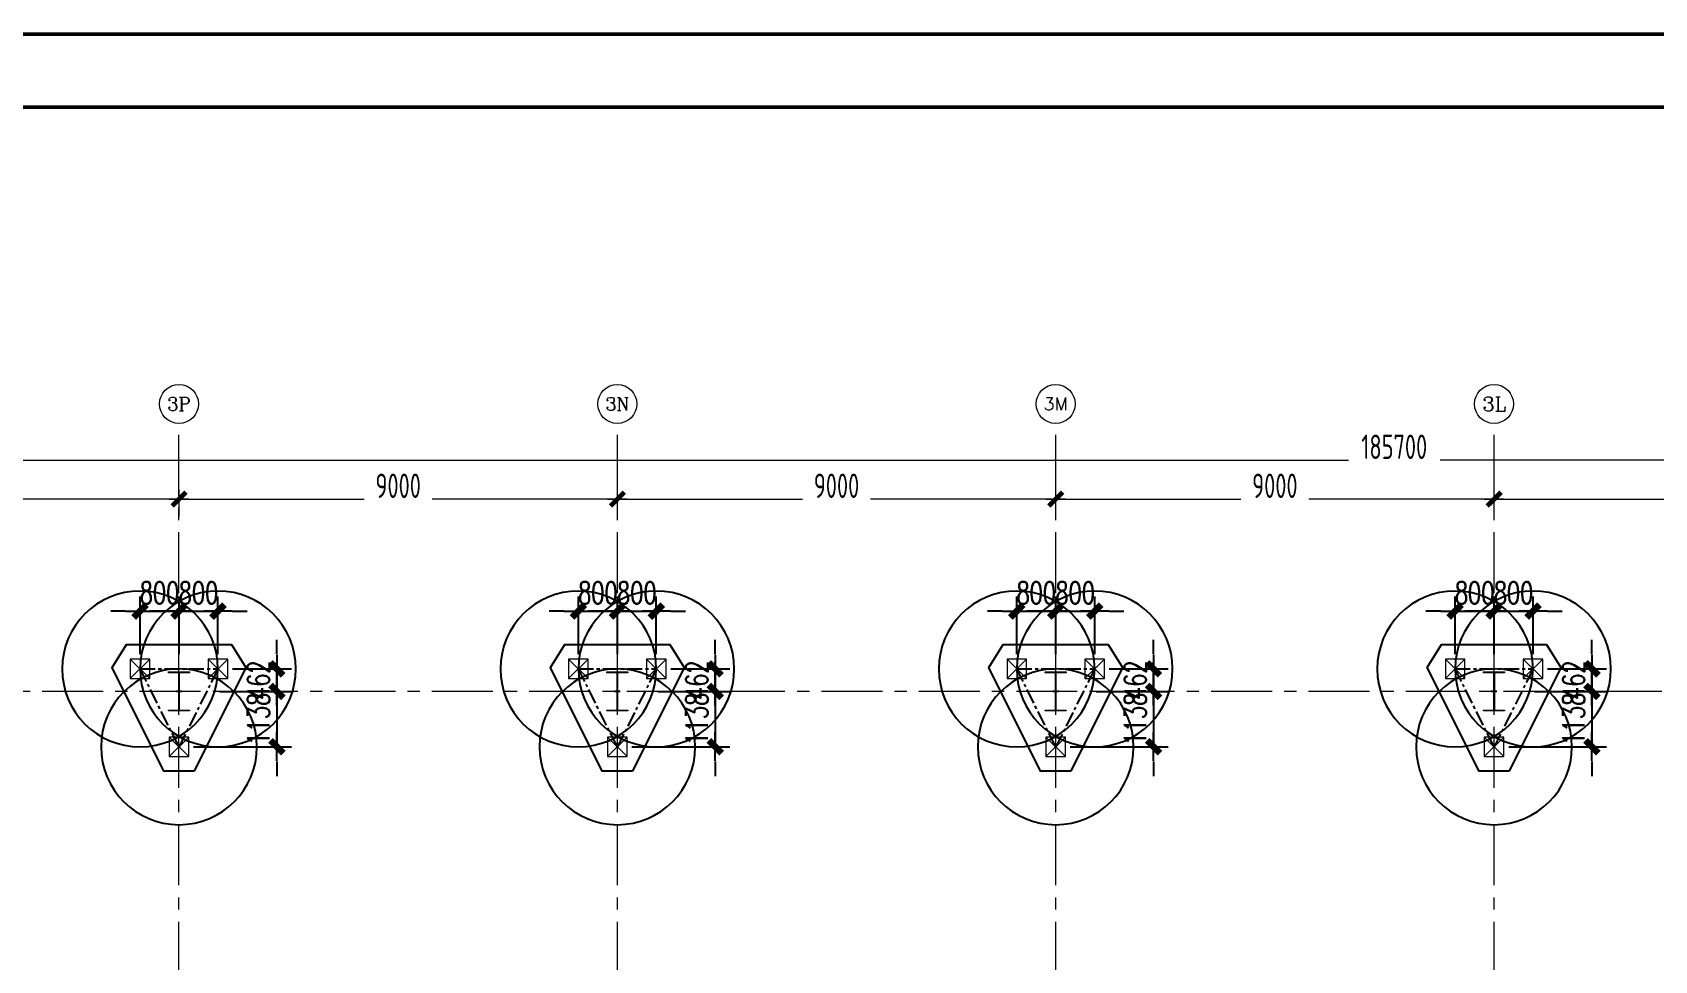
# Model space of a CAD drawing. Extents: x -1201378 to 2367219, y -619313 to 244905.
# Drawn here: x -803767 to -770463, y -188976 to -169915 of the extents above; entities that cross this region are included whole.
import ezdxf
from ezdxf.enums import TextEntityAlignment as Align

# ---------------------------------------------------------------- set-up
doc = ezdxf.new("R2010")
doc.units = 0
doc.header["$LTSCALE"] = 1000
doc.linetypes.add('CENTER', pattern=[2, 1.25, -0.25, 0.25, -0.25])
doc.layers.get('0').update_dxf_attribs({"linetype": 'CONTINUOUS'})
doc.layers.get('Defpoints').update_dxf_attribs({"linetype": 'CONTINUOUS'})
for name, color, linetype in [('0-cxFrame', 155, 'CONTINUOUS'), ('A-WINDOW', 140, 'CONTINUOUS'), ('S-DIMZ', 115, 'CONTINUOUS'), ('S-DOTE1', 140, 'CENTER'), ('S-HATCH1-W', 252, 'CONTINUOUS')]:
    doc.layers.add(name, color=color, linetype=linetype)
for name, color, linetype, lineweight in [('0-cxText', 131, 'CONTINUOUS', 25), ('S-axis', 111, 'CONTINUOUS', 0), ('S-col', 2, 'CONTINUOUS', 0), ('S-dote', 5, 'CENTER', 0), ('S-zhuang', 1, 'CONTINUOUS', 0)]:
    doc.layers.add(name, color=color, linetype=linetype, lineweight=lineweight)
doc.styles.add('_TCH_AXIS', font='COMPLEX', dxfattribs={"bigfont": 'GBCBIG'})
doc.styles.add('cx_tuming', font='simhei.ttf')
doc.styles.add('cx_tuqian1', font='')
doc.styles.add('SS1', font='tj-romans1.shx', dxfattribs={"width": 0.7, "bigfont": 'tj-hztxt1.shx'})
doc.styles.add('TSSD_Dimension', font='tssdeng.shx', dxfattribs={"width": 0.7, "bigfont": 'hztxt.shx'})
doc.styles.add('黑体', font='simhei.ttf', dxfattribs={"width": 0.8})
doc.styles.get('cx_tuqian1').set_extended_font_data('SimSun')
doc.dimstyles.new('S-150-ARCHI', dxfattribs={"dimscale": 150, "dimtxt": 3, "dimasz": 2, "dimexe": 2, "dimexo": 2, "dimgap": 1, "dimtad": 1, "dimdec": 0, "dimzin": 0, "dimdsep": 46, "dimtxsty": 'SS1', "dimblk1": 'TT', "dimblk2": 'TT', "dimsah": 1, "dimcen": 1, "dimclrd": 256, "dimclre": 256, "dimclrt": 256, "dimadec": 0, "dimazin": 0, "dimtfac": 1, "dimtdec": 0, "dimtix": 1, "dimtmove": 2, "dimatfit": 0, "dimldrblk": 'TT', "dimfxl": 2, "dimtolj": 1, "dimtzin": 0, "dimarcsym": 0})
doc.dimstyles.new('TSSD_200_200', dxfattribs={"dimtxt": 500, "dimasz": 200, "dimexe": 200, "dimexo": 500, "dimgap": 200, "dimtad": 1, "dimdec": 0, "dimzin": 0, "dimdsep": 46, "dimtxsty": 'TSSD_Dimension', "dimblk": 'ARCHTICK', "dimcen": 0, "dimdle": 200, "dimclrt": 7, "dimadec": 0, "dimazin": 0, "dimtfac": 1, "dimtdec": 0, "dimtix": 1, "dimtmove": 2, "dimatfit": 3, "dimfxl": 1, "dimtolj": 1, "dimtzin": 0, "dimarcsym": 0})

# ---------------------------------------------------------------- blocks, each defined once
blk = doc.blocks.new('w42343243')
at = {"layer": 'S-col'}
blk.add_lwpolyline([(-165069, 621020), (-164639, 621020), (-164639, 621002), (-164848, 621002), (-164848, 620238), (-164639, 620238), (-164639, 620220), (-165069, 620220), (-165069, 620238), (-164860, 620238), (-164860, 621002), (-165069, 621002)], close=True, dxfattribs=at)
blk = doc.blocks.new('42343')
at = {"layer": 'A-WINDOW'}
for p in [(-81000, 100), (-72000, 100), (-63000, 100), (-54000, 100)]:
    blk.add_blockref('w42343243', p, dxfattribs=at)
blk = doc.blocks.new('_ArchTick')
at = {"color": 0, "linetype": 'ByBlock', "const_width": 0.5}
blk.add_lwpolyline([(-0.71, -0.71), (0.71, 0.71)], dxfattribs=at)
blk = doc.blocks.new('*D468')
at = {"layer": 'Defpoints', "color": 0, "transparency": 16777216}
for p in [(-200758, -279500), (-209758, -280358), (-200758, -280358)]:
    blk.add_point(p, dxfattribs=at)
at = {"layer": 'S-axis', "color": 0, "lineweight": -2, "transparency": 16777216}
for p, q in [((-209758, -279858), (-209758, -279300)), ((-200758, -279858), (-200758, -279300)), ((-209958, -279500), (-205957, -279500)), ((-200558, -279500), (-204560, -279500))]:
    blk.add_line(p, q, dxfattribs=at)
at = {"layer": 'S-axis', "color": 0, "lineweight": -2, "transparency": 16777216, "xscale": 200, "yscale": 200, "zscale": 200, "rotation": 180}
blk.add_blockref('_ArchTick', (-209758, -279500), dxfattribs=at)
at = {"layer": 'S-axis', "color": 0, "lineweight": -2, "transparency": 16777216, "xscale": 200, "yscale": 200, "zscale": 200}
blk.add_blockref('_ArchTick', (-200758, -279500), dxfattribs=at)
at = {"layer": 'S-axis', "color": 7, "transparency": 16777216, "insert": (-205258, -279225), "char_height": 500, "attachment_point": 5, "style": 'TSSD_Dimension'}
blk.add_mtext('\\A1;9000', dxfattribs=at)
blk = doc.blocks.new('*D469')
at = {"layer": 'Defpoints', "color": 0, "transparency": 16777216}
for p in [(-191758, -279500), (-200758, -280358), (-191758, -280358)]:
    blk.add_point(p, dxfattribs=at)
at = {"layer": 'S-axis', "color": 0, "lineweight": -2, "transparency": 16777216}
for p, q in [((-200758, -279858), (-200758, -279300)), ((-191758, -279858), (-191758, -279300)), ((-200958, -279500), (-196957, -279500)), ((-191558, -279500), (-195560, -279500))]:
    blk.add_line(p, q, dxfattribs=at)
at = {"layer": 'S-axis', "color": 0, "lineweight": -2, "transparency": 16777216, "xscale": 200, "yscale": 200, "zscale": 200, "rotation": 180}
blk.add_blockref('_ArchTick', (-200758, -279500), dxfattribs=at)
at = {"layer": 'S-axis', "color": 0, "lineweight": -2, "transparency": 16777216, "xscale": 200, "yscale": 200, "zscale": 200}
blk.add_blockref('_ArchTick', (-191758, -279500), dxfattribs=at)
at = {"layer": 'S-axis', "color": 7, "transparency": 16777216, "insert": (-196258, -279225), "char_height": 500, "attachment_point": 5, "style": 'TSSD_Dimension'}
blk.add_mtext('\\A1;9000', dxfattribs=at)
blk = doc.blocks.new('*D470')
at = {"layer": 'Defpoints', "color": 0, "transparency": 16777216}
for p in [(-182758, -279500), (-191758, -280358), (-182758, -280358)]:
    blk.add_point(p, dxfattribs=at)
at = {"layer": 'S-axis', "color": 0, "lineweight": -2, "transparency": 16777216}
for p, q in [((-191758, -279858), (-191758, -279300)), ((-182758, -279858), (-182758, -279300)), ((-191958, -279500), (-187957, -279500)), ((-182558, -279500), (-186560, -279500))]:
    blk.add_line(p, q, dxfattribs=at)
at = {"layer": 'S-axis', "color": 0, "lineweight": -2, "transparency": 16777216, "xscale": 200, "yscale": 200, "zscale": 200, "rotation": 180}
blk.add_blockref('_ArchTick', (-191758, -279500), dxfattribs=at)
at = {"layer": 'S-axis', "color": 0, "lineweight": -2, "transparency": 16777216, "xscale": 200, "yscale": 200, "zscale": 200}
blk.add_blockref('_ArchTick', (-182758, -279500), dxfattribs=at)
at = {"layer": 'S-axis', "color": 7, "transparency": 16777216, "insert": (-187258, -279225), "char_height": 500, "attachment_point": 5, "style": 'TSSD_Dimension'}
blk.add_mtext('\\A1;9000', dxfattribs=at)
blk = doc.blocks.new('*D471')
at = {"layer": 'Defpoints', "color": 0, "transparency": 16777216}
for p in [(-173758, -279500), (-182758, -280358), (-173758, -280358)]:
    blk.add_point(p, dxfattribs=at)
at = {"layer": 'S-axis', "color": 0, "lineweight": -2, "transparency": 16777216}
for p, q in [((-182758, -279858), (-182758, -279300)), ((-173758, -279858), (-173758, -279300)), ((-182958, -279500), (-178957, -279500)), ((-173558, -279500), (-177560, -279500))]:
    blk.add_line(p, q, dxfattribs=at)
at = {"layer": 'S-axis', "color": 0, "lineweight": -2, "transparency": 16777216, "xscale": 200, "yscale": 200, "zscale": 200, "rotation": 180}
blk.add_blockref('_ArchTick', (-182758, -279500), dxfattribs=at)
at = {"layer": 'S-axis', "color": 0, "lineweight": -2, "transparency": 16777216, "xscale": 200, "yscale": 200, "zscale": 200}
blk.add_blockref('_ArchTick', (-173758, -279500), dxfattribs=at)
at = {"layer": 'S-axis', "color": 7, "transparency": 16777216, "insert": (-178258, -279225), "char_height": 500, "attachment_point": 5, "style": 'TSSD_Dimension'}
blk.add_mtext('\\A1;9000', dxfattribs=at)
blk = doc.blocks.new('*D472')
at = {"layer": 'Defpoints', "color": 0, "transparency": 16777216}
for p in [(-164758, -279500), (-173758, -280358), (-164758, -280358)]:
    blk.add_point(p, dxfattribs=at)
at = {"layer": 'S-axis', "color": 0, "lineweight": -2, "transparency": 16777216}
for p, q in [((-173758, -279858), (-173758, -279300)), ((-164758, -279858), (-164758, -279300)), ((-173958, -279500), (-169957, -279500)), ((-164558, -279500), (-168560, -279500))]:
    blk.add_line(p, q, dxfattribs=at)
at = {"layer": 'S-axis', "color": 0, "lineweight": -2, "transparency": 16777216, "xscale": 200, "yscale": 200, "zscale": 200, "rotation": 180}
blk.add_blockref('_ArchTick', (-173758, -279500), dxfattribs=at)
at = {"layer": 'S-axis', "color": 0, "lineweight": -2, "transparency": 16777216, "xscale": 200, "yscale": 200, "zscale": 200}
blk.add_blockref('_ArchTick', (-164758, -279500), dxfattribs=at)
at = {"layer": 'S-axis', "color": 7, "transparency": 16777216, "insert": (-169258, -279225), "char_height": 500, "attachment_point": 5, "style": 'TSSD_Dimension'}
blk.add_mtext('\\A1;9000', dxfattribs=at)
blk = doc.blocks.new('*D483')
at = {"layer": 'Defpoints', "color": 0, "transparency": 16777216}
for p in [(-82958, -278700), (-268658, -280258), (-82958, -280258)]:
    blk.add_point(p, dxfattribs=at)
at = {"layer": 'S-axis', "color": 0, "lineweight": -2, "transparency": 16777216}
for p, q in [((-268858, -278700), (-176749, -278700)), ((-268658, -279758), (-268658, -278500)), ((-82758, -278700), (-174868, -278700)), ((-82958, -279758), (-82958, -278500))]:
    blk.add_line(p, q, dxfattribs=at)
at = {"layer": 'S-axis', "color": 0, "lineweight": -2, "transparency": 16777216, "xscale": 200, "yscale": 200, "zscale": 200, "rotation": 180}
blk.add_blockref('_ArchTick', (-268658, -278700), dxfattribs=at)
at = {"layer": 'S-axis', "color": 0, "lineweight": -2, "transparency": 16777216, "xscale": 200, "yscale": 200, "zscale": 200}
blk.add_blockref('_ArchTick', (-82958, -278700), dxfattribs=at)
at = {"layer": 'S-axis', "color": 7, "transparency": 16777216, "insert": (-175808, -278425), "char_height": 500, "attachment_point": 5, "style": 'TSSD_Dimension'}
blk.add_mtext('\\A1;185700', dxfattribs=at)
blk = doc.blocks.new('TK22.A0 L(Dragon)')
at = {"layer": '0-cxFrame', "color": 7, "const_width": 0.5}
blk.add_lwpolyline([(0, 0), (-1486, 0), (-1486, 841), (0, 841)], close=True, dxfattribs=at)
at = {"layer": '0-cxFrame', "const_width": 0.5}
blk.add_lwpolyline([(-80, 10), (-1466, 10), (-1466, 831), (-80, 831)], close=True, dxfattribs=at)
at = {"style": '黑体', "flags": 4}
blk.add_attdef('图幅', text='', height=3.3, dxfattribs=at).set_placement((-40, 3), align=Align.RIGHT)
at = {"layer": '0-cxText', "flags": 4}
for tag, height, style, p in [('建设单位', 3.5, 'cx_tuming', (-45, 240)), ('项目名称', 3.5, 'cx_tuming', (-45, 210)), ('子项名称', 3.5, 'cx_tuming', (-45, 180)), ('工程编号', 3.3, 'cx_tuqian1', (-35, 165)), ('图名1', 3.5, 'cx_tuming', (-45, 87)), ('图名2', 3.5, 'cx_tuming', (-45, 79)), ('图名3', 3.5, 'cx_tuming', (-45, 71)), ('出图日期', 3.3, 'cx_tuqian1', (-39, 60)), ('专业', 3.3, 'cx_tuqian1', (-55, 52)), ('图号', 3.3, 'cx_tuqian1', (-55, 44)), ('版次', 3.3, 'cx_tuqian1', (-20, 44))]:
    blk.add_attdef(tag, text='', height=height, dxfattribs=dict(at, style=style)).set_placement(p, align=Align.MIDDLE)
at = {"layer": 'Defpoints', "color": 6, "flags": 4}
for tag, height, style, p in [('tufu', 3.3, '黑体', (-12, 12)), ('dwfname', 4, 'cx_tuqian1', (-80, 3))]:
    blk.add_attdef(tag, text='', height=height, dxfattribs=dict(at, style=style)).set_placement(p, align=Align.RIGHT)
blk = doc.blocks.new('S-ZHUANG-400')
at = {"layer": 'S-zhuang'}
for p, q in [((200, -200), (-200, 200)), ((-200, -200), (200, 200))]:
    blk.add_line(p, q, dxfattribs=at)
blk.add_lwpolyline([(-200, 200), (200, 200), (200, -200), (-200, -200)], close=True, dxfattribs=at)
blk = doc.blocks.new('CT3')
at = {"layer": 'Defpoints'}
for centre in [(-101758, -256416), (-102558, -258016), (-100958, -258016)]:
    blk.add_circle(centre, 1600, dxfattribs=at)
at = {"layer": 'S-DOTE1', "ltscale": 0.25}
for p, q in [((-101698, -257554), (-101818, -257554)), ((-101758, -257494), (-101758, -257614))]:
    blk.add_line(p, q, dxfattribs=at)
at = {"layer": 'S-DOTE1', "linetype": 'CENTER', "ltscale": 0.25}
blk.add_lwpolyline([(-100958, -258016), (-101758, -256416), (-102558, -258016)], close=True, dxfattribs=at)
at = {"layer": 'S-HATCH1-W'}
blk.add_lwpolyline([(-101449, -255916), (-102067, -255916), (-103130, -258042), (-102837, -258516), (-100680, -258516), (-100387, -258042)], close=True, dxfattribs=at)
at = {"layer": 'S-zhuang', "rotation": 90.00000000000001}
for p in [(-101758, -256416), (-102558, -258016), (-100958, -258016)]:
    blk.add_blockref('S-ZHUANG-400', p, dxfattribs=at)
blk = doc.blocks.new('TT')
blk.add_line((-0.97, 0), (0.97, 0))
at = {"const_width": 0.45}
blk.add_lwpolyline([(-0.44, -0.44), (0.44, 0.44)], dxfattribs=at)
blk = doc.blocks.new('*D598')
at = {"layer": 'Defpoints', "color": 0, "transparency": 16777216}
for p in [(-800758, -181800), (-801558, -182986), (-800758, -182986)]:
    blk.add_point(p, dxfattribs=at)
at = {"layer": 'S-DIMZ', "lineweight": -2, "transparency": 16777216}
for p, q in [((-801558, -182686), (-801558, -181500)), ((-800758, -182686), (-800758, -181500)), ((-801858, -181800), (-802158, -181800)), ((-801558, -181800), (-800758, -181800)), ((-800458, -181800), (-800158, -181800))]:
    blk.add_line(p, q, dxfattribs=at)
at = {"layer": 'S-DIMZ', "lineweight": -2, "transparency": 16777216, "xscale": 300, "yscale": 300, "zscale": 300}
blk.add_blockref('TT', (-801558, -181800), dxfattribs=at)
at = {"layer": 'S-DIMZ', "lineweight": -2, "transparency": 16777216, "xscale": 300, "yscale": 300, "zscale": 300, "rotation": 180}
blk.add_blockref('TT', (-800758, -181800), dxfattribs=at)
at = {"layer": 'S-DIMZ', "transparency": 16777216, "insert": (-801158, -181425), "char_height": 450, "attachment_point": 5, "style": 'SS1'}
blk.add_mtext('\\A1;800', dxfattribs=at)
blk = doc.blocks.new('*D599')
at = {"layer": 'Defpoints', "color": 0, "transparency": 16777216}
for p in [(-799958, -181800), (-800758, -182986), (-799958, -182986)]:
    blk.add_point(p, dxfattribs=at)
at = {"layer": 'S-DIMZ', "lineweight": -2, "transparency": 16777216}
for p, q in [((-800758, -182686), (-800758, -181500)), ((-799958, -182686), (-799958, -181500)), ((-801058, -181800), (-801358, -181800)), ((-800758, -181800), (-799958, -181800)), ((-799658, -181800), (-799358, -181800))]:
    blk.add_line(p, q, dxfattribs=at)
at = {"layer": 'S-DIMZ', "lineweight": -2, "transparency": 16777216, "xscale": 300, "yscale": 300, "zscale": 300}
blk.add_blockref('TT', (-800758, -181800), dxfattribs=at)
at = {"layer": 'S-DIMZ', "lineweight": -2, "transparency": 16777216, "xscale": 300, "yscale": 300, "zscale": 300, "rotation": 180}
blk.add_blockref('TT', (-799958, -181800), dxfattribs=at)
at = {"layer": 'S-DIMZ', "transparency": 16777216, "insert": (-800358, -181425), "char_height": 450, "attachment_point": 5, "style": 'SS1'}
blk.add_mtext('\\A1;800', dxfattribs=at)
blk = doc.blocks.new('*D614')
at = {"layer": 'Defpoints', "color": 0, "transparency": 16777216}
for p in [(-791758, -181800), (-792558, -182986), (-791758, -182986)]:
    blk.add_point(p, dxfattribs=at)
at = {"layer": 'S-DIMZ', "lineweight": -2, "transparency": 16777216}
for p, q in [((-792558, -182686), (-792558, -181500)), ((-791758, -182686), (-791758, -181500)), ((-792858, -181800), (-793158, -181800)), ((-792558, -181800), (-791758, -181800)), ((-791458, -181800), (-791158, -181800))]:
    blk.add_line(p, q, dxfattribs=at)
at = {"layer": 'S-DIMZ', "lineweight": -2, "transparency": 16777216, "xscale": 300, "yscale": 300, "zscale": 300}
blk.add_blockref('TT', (-792558, -181800), dxfattribs=at)
at = {"layer": 'S-DIMZ', "lineweight": -2, "transparency": 16777216, "xscale": 300, "yscale": 300, "zscale": 300, "rotation": 180}
blk.add_blockref('TT', (-791758, -181800), dxfattribs=at)
at = {"layer": 'S-DIMZ', "transparency": 16777216, "insert": (-792158, -181425), "char_height": 450, "attachment_point": 5, "style": 'SS1'}
blk.add_mtext('\\A1;800', dxfattribs=at)
blk = doc.blocks.new('*D615')
at = {"layer": 'Defpoints', "color": 0, "transparency": 16777216}
for p in [(-790958, -181800), (-791758, -182986), (-790958, -182986)]:
    blk.add_point(p, dxfattribs=at)
at = {"layer": 'S-DIMZ', "lineweight": -2, "transparency": 16777216}
for p, q in [((-791758, -182686), (-791758, -181500)), ((-790958, -182686), (-790958, -181500)), ((-792058, -181800), (-792358, -181800)), ((-791758, -181800), (-790958, -181800)), ((-790658, -181800), (-790358, -181800))]:
    blk.add_line(p, q, dxfattribs=at)
at = {"layer": 'S-DIMZ', "lineweight": -2, "transparency": 16777216, "xscale": 300, "yscale": 300, "zscale": 300}
blk.add_blockref('TT', (-791758, -181800), dxfattribs=at)
at = {"layer": 'S-DIMZ', "lineweight": -2, "transparency": 16777216, "xscale": 300, "yscale": 300, "zscale": 300, "rotation": 180}
blk.add_blockref('TT', (-790958, -181800), dxfattribs=at)
at = {"layer": 'S-DIMZ', "transparency": 16777216, "insert": (-791358, -181425), "char_height": 450, "attachment_point": 5, "style": 'SS1'}
blk.add_mtext('\\A1;800', dxfattribs=at)
blk = doc.blocks.new('*D630')
at = {"layer": 'Defpoints', "color": 0, "transparency": 16777216}
for p in [(-782758, -181800), (-783558, -182986), (-782758, -182986)]:
    blk.add_point(p, dxfattribs=at)
at = {"layer": 'S-DIMZ', "lineweight": -2, "transparency": 16777216}
for p, q in [((-783558, -182686), (-783558, -181500)), ((-782758, -182686), (-782758, -181500)), ((-783858, -181800), (-784158, -181800)), ((-783558, -181800), (-782758, -181800)), ((-782458, -181800), (-782158, -181800))]:
    blk.add_line(p, q, dxfattribs=at)
at = {"layer": 'S-DIMZ', "lineweight": -2, "transparency": 16777216, "xscale": 300, "yscale": 300, "zscale": 300}
blk.add_blockref('TT', (-783558, -181800), dxfattribs=at)
at = {"layer": 'S-DIMZ', "lineweight": -2, "transparency": 16777216, "xscale": 300, "yscale": 300, "zscale": 300, "rotation": 180}
blk.add_blockref('TT', (-782758, -181800), dxfattribs=at)
at = {"layer": 'S-DIMZ', "transparency": 16777216, "insert": (-783158, -181425), "char_height": 450, "attachment_point": 5, "style": 'SS1'}
blk.add_mtext('\\A1;800', dxfattribs=at)
blk = doc.blocks.new('*D631')
at = {"layer": 'Defpoints', "color": 0, "transparency": 16777216}
for p in [(-781958, -181800), (-782758, -182986), (-781958, -182986)]:
    blk.add_point(p, dxfattribs=at)
at = {"layer": 'S-DIMZ', "lineweight": -2, "transparency": 16777216}
for p, q in [((-782758, -182686), (-782758, -181500)), ((-781958, -182686), (-781958, -181500)), ((-783058, -181800), (-783358, -181800)), ((-782758, -181800), (-781958, -181800)), ((-781658, -181800), (-781358, -181800))]:
    blk.add_line(p, q, dxfattribs=at)
at = {"layer": 'S-DIMZ', "lineweight": -2, "transparency": 16777216, "xscale": 300, "yscale": 300, "zscale": 300}
blk.add_blockref('TT', (-782758, -181800), dxfattribs=at)
at = {"layer": 'S-DIMZ', "lineweight": -2, "transparency": 16777216, "xscale": 300, "yscale": 300, "zscale": 300, "rotation": 180}
blk.add_blockref('TT', (-781958, -181800), dxfattribs=at)
at = {"layer": 'S-DIMZ', "transparency": 16777216, "insert": (-782358, -181425), "char_height": 450, "attachment_point": 5, "style": 'SS1'}
blk.add_mtext('\\A1;800', dxfattribs=at)
blk = doc.blocks.new('*D646')
at = {"layer": 'Defpoints', "color": 0, "transparency": 16777216}
for p in [(-773758, -181800), (-774558, -182986), (-773758, -182986)]:
    blk.add_point(p, dxfattribs=at)
at = {"layer": 'S-DIMZ', "lineweight": -2, "transparency": 16777216}
for p, q in [((-774558, -182686), (-774558, -181500)), ((-773758, -182686), (-773758, -181500)), ((-774858, -181800), (-775158, -181800)), ((-774558, -181800), (-773758, -181800)), ((-773458, -181800), (-773158, -181800))]:
    blk.add_line(p, q, dxfattribs=at)
at = {"layer": 'S-DIMZ', "lineweight": -2, "transparency": 16777216, "xscale": 300, "yscale": 300, "zscale": 300}
blk.add_blockref('TT', (-774558, -181800), dxfattribs=at)
at = {"layer": 'S-DIMZ', "lineweight": -2, "transparency": 16777216, "xscale": 300, "yscale": 300, "zscale": 300, "rotation": 180}
blk.add_blockref('TT', (-773758, -181800), dxfattribs=at)
at = {"layer": 'S-DIMZ', "transparency": 16777216, "insert": (-774158, -181425), "char_height": 450, "attachment_point": 5, "style": 'SS1'}
blk.add_mtext('\\A1;800', dxfattribs=at)
blk = doc.blocks.new('*D647')
at = {"layer": 'Defpoints', "color": 0, "transparency": 16777216}
for p in [(-772958, -181800), (-773758, -182986), (-772958, -182986)]:
    blk.add_point(p, dxfattribs=at)
at = {"layer": 'S-DIMZ', "lineweight": -2, "transparency": 16777216}
for p, q in [((-773758, -182686), (-773758, -181500)), ((-772958, -182686), (-772958, -181500)), ((-774058, -181800), (-774358, -181800)), ((-773758, -181800), (-772958, -181800)), ((-772658, -181800), (-772358, -181800))]:
    blk.add_line(p, q, dxfattribs=at)
at = {"layer": 'S-DIMZ', "lineweight": -2, "transparency": 16777216, "xscale": 300, "yscale": 300, "zscale": 300}
blk.add_blockref('TT', (-773758, -181800), dxfattribs=at)
at = {"layer": 'S-DIMZ', "lineweight": -2, "transparency": 16777216, "xscale": 300, "yscale": 300, "zscale": 300, "rotation": 180}
blk.add_blockref('TT', (-772958, -181800), dxfattribs=at)
at = {"layer": 'S-DIMZ', "transparency": 16777216, "insert": (-773358, -181425), "char_height": 450, "attachment_point": 5, "style": 'SS1'}
blk.add_mtext('\\A1;800', dxfattribs=at)
blk = doc.blocks.new('*D1196')
at = {"layer": 'Defpoints', "color": 0, "transparency": 16777216}
for p in [(-799958, -182986), (-800225, -183448), (-798749, -183448)]:
    blk.add_point(p, dxfattribs=at)
at = {"layer": 'S-DIMZ', "lineweight": -2, "transparency": 16777216}
for p, q in [((-798749, -182686), (-798749, -182386)), ((-799658, -182986), (-798449, -182986)), ((-798749, -182986), (-798749, -183448)), ((-799925, -183448), (-798449, -183448)), ((-798749, -183748), (-798749, -184048))]:
    blk.add_line(p, q, dxfattribs=at)
at = {"layer": 'S-DIMZ', "lineweight": -2, "transparency": 16777216, "xscale": 300, "yscale": 300, "zscale": 300}
for p, rotation in [((-798749, -182986), 270), ((-798749, -183448), 90)]:
    blk.add_blockref('TT', p, dxfattribs=dict(at, rotation=rotation))
at = {"layer": 'S-DIMZ', "transparency": 16777216, "insert": (-799124, -183217), "char_height": 450, "attachment_point": 5, "rotation": 90, "style": 'SS1'}
blk.add_mtext('\\A1;462', dxfattribs=at)
blk = doc.blocks.new('*D1197')
at = {"layer": 'Defpoints', "color": 0, "transparency": 16777216}
for p in [(-800225, -183448), (-800758, -184586), (-798749, -184586)]:
    blk.add_point(p, dxfattribs=at)
at = {"layer": 'S-DIMZ', "lineweight": -2, "transparency": 16777216}
for p, q in [((-798749, -183148), (-798749, -182848)), ((-799925, -183448), (-798449, -183448)), ((-798749, -183448), (-798749, -184586)), ((-800458, -184586), (-798449, -184586)), ((-798749, -184886), (-798749, -185186))]:
    blk.add_line(p, q, dxfattribs=at)
at = {"layer": 'S-DIMZ', "lineweight": -2, "transparency": 16777216, "xscale": 300, "yscale": 300, "zscale": 300}
for p, rotation in [((-798749, -183448), 270), ((-798749, -184586), 90)]:
    blk.add_blockref('TT', p, dxfattribs=dict(at, rotation=rotation))
at = {"layer": 'S-DIMZ', "transparency": 16777216, "insert": (-799124, -184017), "char_height": 450, "attachment_point": 5, "rotation": 90, "style": 'SS1'}
blk.add_mtext('\\A1;1138', dxfattribs=at)
blk = doc.blocks.new('*D1198')
at = {"layer": 'Defpoints', "color": 0, "transparency": 16777216}
for p in [(-790958, -182986), (-791225, -183448), (-789749, -183448)]:
    blk.add_point(p, dxfattribs=at)
at = {"layer": 'S-DIMZ', "lineweight": -2, "transparency": 16777216}
for p, q in [((-789749, -182686), (-789749, -182386)), ((-790658, -182986), (-789449, -182986)), ((-789749, -182986), (-789749, -183448)), ((-790925, -183448), (-789449, -183448)), ((-789749, -183748), (-789749, -184048))]:
    blk.add_line(p, q, dxfattribs=at)
at = {"layer": 'S-DIMZ', "lineweight": -2, "transparency": 16777216, "xscale": 300, "yscale": 300, "zscale": 300}
for p, rotation in [((-789749, -182986), 270), ((-789749, -183448), 90)]:
    blk.add_blockref('TT', p, dxfattribs=dict(at, rotation=rotation))
at = {"layer": 'S-DIMZ', "transparency": 16777216, "insert": (-790124, -183217), "char_height": 450, "attachment_point": 5, "rotation": 90, "style": 'SS1'}
blk.add_mtext('\\A1;462', dxfattribs=at)
blk = doc.blocks.new('*D1199')
at = {"layer": 'Defpoints', "color": 0, "transparency": 16777216}
for p in [(-791225, -183448), (-791758, -184586), (-789749, -184586)]:
    blk.add_point(p, dxfattribs=at)
at = {"layer": 'S-DIMZ', "lineweight": -2, "transparency": 16777216}
for p, q in [((-789749, -183148), (-789749, -182848)), ((-790925, -183448), (-789449, -183448)), ((-789749, -183448), (-789749, -184586)), ((-791458, -184586), (-789449, -184586)), ((-789749, -184886), (-789749, -185186))]:
    blk.add_line(p, q, dxfattribs=at)
at = {"layer": 'S-DIMZ', "lineweight": -2, "transparency": 16777216, "xscale": 300, "yscale": 300, "zscale": 300}
for p, rotation in [((-789749, -183448), 270), ((-789749, -184586), 90)]:
    blk.add_blockref('TT', p, dxfattribs=dict(at, rotation=rotation))
at = {"layer": 'S-DIMZ', "transparency": 16777216, "insert": (-790124, -184017), "char_height": 450, "attachment_point": 5, "rotation": 90, "style": 'SS1'}
blk.add_mtext('\\A1;1138', dxfattribs=at)
blk = doc.blocks.new('*D1200')
at = {"layer": 'Defpoints', "color": 0, "transparency": 16777216}
for p in [(-781958, -182986), (-782225, -183448), (-780749, -183448)]:
    blk.add_point(p, dxfattribs=at)
at = {"layer": 'S-DIMZ', "lineweight": -2, "transparency": 16777216}
for p, q in [((-780749, -182686), (-780749, -182386)), ((-781658, -182986), (-780449, -182986)), ((-780749, -182986), (-780749, -183448)), ((-781925, -183448), (-780449, -183448)), ((-780749, -183748), (-780749, -184048))]:
    blk.add_line(p, q, dxfattribs=at)
at = {"layer": 'S-DIMZ', "lineweight": -2, "transparency": 16777216, "xscale": 300, "yscale": 300, "zscale": 300}
for p, rotation in [((-780749, -182986), 270), ((-780749, -183448), 90)]:
    blk.add_blockref('TT', p, dxfattribs=dict(at, rotation=rotation))
at = {"layer": 'S-DIMZ', "transparency": 16777216, "insert": (-781124, -183217), "char_height": 450, "attachment_point": 5, "rotation": 90, "style": 'SS1'}
blk.add_mtext('\\A1;462', dxfattribs=at)
blk = doc.blocks.new('*D1201')
at = {"layer": 'Defpoints', "color": 0, "transparency": 16777216}
for p in [(-782225, -183448), (-782758, -184586), (-780749, -184586)]:
    blk.add_point(p, dxfattribs=at)
at = {"layer": 'S-DIMZ', "lineweight": -2, "transparency": 16777216}
for p, q in [((-780749, -183148), (-780749, -182848)), ((-781925, -183448), (-780449, -183448)), ((-780749, -183448), (-780749, -184586)), ((-782458, -184586), (-780449, -184586)), ((-780749, -184886), (-780749, -185186))]:
    blk.add_line(p, q, dxfattribs=at)
at = {"layer": 'S-DIMZ', "lineweight": -2, "transparency": 16777216, "xscale": 300, "yscale": 300, "zscale": 300}
for p, rotation in [((-780749, -183448), 270), ((-780749, -184586), 90)]:
    blk.add_blockref('TT', p, dxfattribs=dict(at, rotation=rotation))
at = {"layer": 'S-DIMZ', "transparency": 16777216, "insert": (-781124, -184017), "char_height": 450, "attachment_point": 5, "rotation": 90, "style": 'SS1'}
blk.add_mtext('\\A1;1138', dxfattribs=at)
blk = doc.blocks.new('*D1202')
at = {"layer": 'Defpoints', "color": 0, "transparency": 16777216}
for p in [(-772958, -182986), (-773225, -183448), (-771749, -183448)]:
    blk.add_point(p, dxfattribs=at)
at = {"layer": 'S-DIMZ', "lineweight": -2, "transparency": 16777216}
for p, q in [((-771749, -182686), (-771749, -182386)), ((-772658, -182986), (-771449, -182986)), ((-771749, -182986), (-771749, -183448)), ((-772925, -183448), (-771449, -183448)), ((-771749, -183748), (-771749, -184048))]:
    blk.add_line(p, q, dxfattribs=at)
at = {"layer": 'S-DIMZ', "lineweight": -2, "transparency": 16777216, "xscale": 300, "yscale": 300, "zscale": 300}
for p, rotation in [((-771749, -182986), 270), ((-771749, -183448), 90)]:
    blk.add_blockref('TT', p, dxfattribs=dict(at, rotation=rotation))
at = {"layer": 'S-DIMZ', "transparency": 16777216, "insert": (-772124, -183217), "char_height": 450, "attachment_point": 5, "rotation": 90, "style": 'SS1'}
blk.add_mtext('\\A1;462', dxfattribs=at)
blk = doc.blocks.new('*D1203')
at = {"layer": 'Defpoints', "color": 0, "transparency": 16777216}
for p in [(-773225, -183448), (-773758, -184586), (-771749, -184586)]:
    blk.add_point(p, dxfattribs=at)
at = {"layer": 'S-DIMZ', "lineweight": -2, "transparency": 16777216}
for p, q in [((-771749, -183148), (-771749, -182848)), ((-772925, -183448), (-771449, -183448)), ((-771749, -183448), (-771749, -184586)), ((-773458, -184586), (-771449, -184586)), ((-771749, -184886), (-771749, -185186))]:
    blk.add_line(p, q, dxfattribs=at)
at = {"layer": 'S-DIMZ', "lineweight": -2, "transparency": 16777216, "xscale": 300, "yscale": 300, "zscale": 300}
for p, rotation in [((-771749, -183448), 270), ((-771749, -184586), 90)]:
    blk.add_blockref('TT', p, dxfattribs=dict(at, rotation=rotation))
at = {"layer": 'S-DIMZ', "transparency": 16777216, "insert": (-772124, -184017), "char_height": 450, "attachment_point": 5, "rotation": 90, "style": 'SS1'}
blk.add_mtext('\\A1;1138', dxfattribs=at)
blk = doc.blocks.new('3#轴网')
at = {"layer": 'S-axis'}
for centre in [(-200758.5, -277544.2), (-191758.5, -277544.2), (-182758.5, -277544.2), (-173758.5, -277544.2)]:
    blk.add_circle(centre, 400, dxfattribs=at)
at = {"layer": 'S-dote'}
for p, q in [((-200758.5, -363428.2), (-200758.5, -277944.2)), ((-191758.5, -363428.2), (-191758.5, -277944.2)), ((-182758.5, -363428.2), (-182758.5, -277944.2)), ((-173758.5, -363428.2), (-173758.5, -277944.2)), ((-78316.2, -283448.2), (-273210.6, -283448.2))]:
    blk.add_line(p, q, dxfattribs=at)
at = {"layer": 'S-axis', "style": '_TCH_AXIS'}
for s, height, p, p2 in [('3P', 282.17, (-201000.3, -277685.3), (-200516.6, -277685.3)), ('3N', 270.86, (-192003.5, -277679.7), (-191513.4, -277679.7)), ('3M', 260.31, (-183006.4, -277674.4), (-182510.6, -277674.4)), ('3L', 294.28, (-173996.7, -277691.4), (-173520.2, -277691.4))]:
    blk.add_text(s, height=height, dxfattribs=at).set_placement(p, p2, align=Align.FIT)
at = {"layer": 'S-axis'}
for base, p1, p2, picture, middle in [((-82958.5, -278700.4), (-268658.5, -280258.4), (-82958.5, -280258.4), '*D483', (-175808.5, -278425.4)), ((-200758.5, -279500.4), (-209758.5, -280358.4), (-200758.5, -280358.4), '*D468', (-205258.5, -279225.4)), ((-191758.5, -279500.4), (-200758.5, -280358.4), (-191758.5, -280358.4), '*D469', (-196258.5, -279225.4)), ((-182758.5, -279500.4), (-191758.5, -280358.4), (-182758.5, -280358.4), '*D470', (-187258.5, -279225.4)), ((-173758.5, -279500.4), (-182758.5, -280358.4), (-173758.5, -280358.4), '*D471', (-178258.5, -279225.4)), ((-164758.5, -279500.4), (-173758.5, -280358.4), (-164758.5, -280358.4), '*D472', (-169258.5, -279225.4))]:
    dim = blk.add_linear_dim(base=base, p1=p1, p2=p2, angle=0, dimstyle='TSSD_200_200', dxfattribs=at)
    dim.commit()
    dim.dimension.update_dxf_attribs({"geometry": picture, "text_midpoint": middle, "dimtype": 161})

msp = doc.modelspace()

# ---------------------------------------------------------------- block references
at = {"layer": '0-cxFrame', "xscale": 150, "yscale": 150, "zscale": 150}
msp.add_blockref('TK22.A0 L(Dragon)', (-664991.7, -296102.2), dxfattribs=at)
at = {"layer": 'S-axis'}
msp.add_blockref('3#轴网', (-600000, 100000), dxfattribs=at)
at = {"layer": 'S-col'}
msp.add_blockref('42343', (-554904.3, -804168.2), dxfattribs=at)
at = {"layer": 'S-zhuang', "xscale": -1, "rotation": 180}
for p in [(-699000, -441002.4), (-690000, -441002.4), (-681000, -441002.4), (-672000, -441002.4)]:
    msp.add_blockref('CT3', p, dxfattribs=at)

# ---------------------------------------------------------------- dimensions: what is measured, and where the dimension line sits
at = {"layer": 'S-DIMZ'}
for base, p1, p2, picture, middle in [((-800758.5, -181800), (-801558.5, -182986.3), (-800758.5, -182986.3), '*D598', (-801158.5, -181425)), ((-799958.5, -181800), (-800758.5, -182986.3), (-799958.5, -182986.3), '*D599', (-800358.5, -181425)), ((-791758.5, -181800), (-792558.5, -182986.3), (-791758.5, -182986.3), '*D614', (-792158.5, -181425)), ((-790958.5, -181800), (-791758.5, -182986.3), (-790958.5, -182986.3), '*D615', (-791358.5, -181425)), ((-782758.5, -181800), (-783558.5, -182986.3), (-782758.5, -182986.3), '*D630', (-783158.5, -181425)), ((-781958.5, -181800), (-782758.5, -182986.3), (-781958.5, -182986.3), '*D631', (-782358.5, -181425)), ((-773758.5, -181800), (-774558.5, -182986.3), (-773758.5, -182986.3), '*D646', (-774158.5, -181425)), ((-772958.5, -181800), (-773758.5, -182986.3), (-772958.5, -182986.3), '*D647', (-773358.5, -181425))]:
    dim = msp.add_linear_dim(base=base, p1=p1, p2=p2, dimstyle='S-150-ARCHI', dxfattribs=at)
    dim.commit()
    dim.dimension.update_dxf_attribs({"geometry": picture, "text_midpoint": middle})
for base, p1, p2, picture, middle in [((-798748.9, -183448.2), (-799958.5, -182986.3), (-800225.1, -183448.2), '*D1196', (-799123.9, -183217.2)), ((-789748.9, -183448.2), (-790958.5, -182986.3), (-791225.1, -183448.2), '*D1198', (-790123.9, -183217.2)), ((-780748.9, -183448.2), (-781958.5, -182986.3), (-782225.1, -183448.2), '*D1200', (-781123.9, -183217.2)), ((-771748.9, -183448.2), (-772958.5, -182986.3), (-773225.1, -183448.2), '*D1202', (-772123.9, -183217.2)), ((-798748.9, -184586.3), (-800225.1, -183448.2), (-800758.5, -184586.3), '*D1197', (-799123.9, -184017.2)), ((-789748.9, -184586.3), (-791225.1, -183448.2), (-791758.5, -184586.3), '*D1199', (-790123.9, -184017.2)), ((-780748.9, -184586.3), (-782225.1, -183448.2), (-782758.5, -184586.3), '*D1201', (-781123.9, -184017.2)), ((-771748.9, -184586.3), (-773225.1, -183448.2), (-773758.5, -184586.3), '*D1203', (-772123.9, -184017.2))]:
    dim = msp.add_linear_dim(base=base, p1=p1, p2=p2, angle=270, dimstyle='S-150-ARCHI', dxfattribs=at)
    dim.commit()
    dim.dimension.update_dxf_attribs({"geometry": picture, "text_midpoint": middle})

doc.saveas('drawing.dxf')
